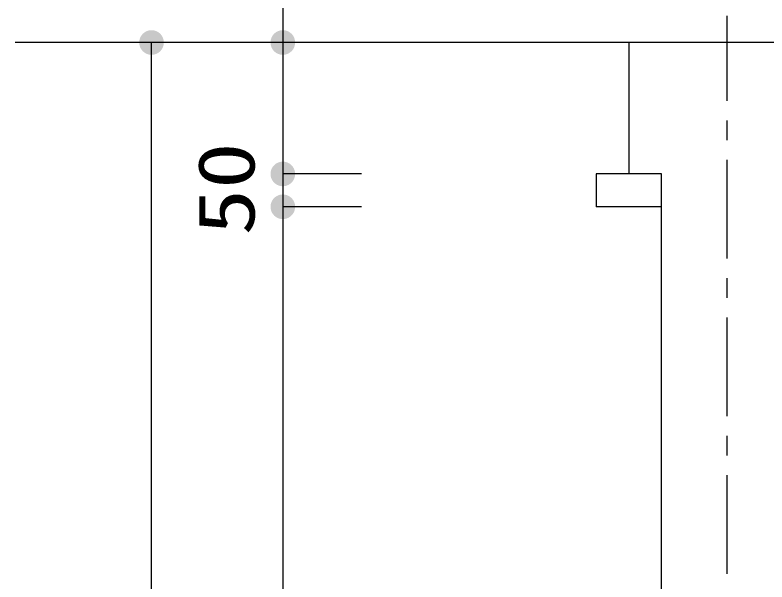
# Model space of a CAD drawing. Units: millimetres, scale not verified. Extents: x -8093 to 8093, y -5792 to 5792.
# Drawn here: x -1806 to -660, y -2355 to -1493 of the extents above; entities that cross this region are included whole.
import ezdxf
from ezdxf.enums import TextEntityAlignment as Align

# ---------------------------------------------------------------- set-up
doc = ezdxf.new("R2010")
doc.units = ezdxf.units.MM
doc.header["$LTSCALE"] = 30
doc.linetypes.add('CHAIN1', pattern=[8, 5, -1, 1, -1])
doc.layers.add('0-2_00クル-フ-1機器', color=2, linetype='Continuous', lineweight=25)
doc.layers.add('0-4_00クル-フ-6寸法', color=132, linetype='Continuous', lineweight=25)
doc.styles.add('ＭＳ ゴシック', font='')
doc.styles.get('ＭＳ ゴシック').set_extended_font_data('MS Gothic')

msp = doc.modelspace()

# ---------------------------------------------------------------- linework, layer by layer
at = {"layer": '0-2_00クル-フ-1機器', "linetype": 'CHAIN1'}
msp.add_line((-720.77, -3782.95), (-720.77, -1493.9), dxfattribs=at)
at = {"layer": '0-2_00クル-フ-1機器'}
for p, q in [((1471.12, -1534.38), (-1805.7, -1534.38)), ((-870.77, -1534.38), (-870.77, -1734.38)), ((-920.77, -1734.38), (-920.77, -1784.38)), ((-820.77, -1734.38), (-920.77, -1734.38)), ((-820.77, -3384.38), (-820.77, -1734.38)), ((-820.77, -1784.38), (-920.77, -1784.38))]:
    msp.add_line(p, q, dxfattribs=at)
at = {"layer": '0-4_00クル-フ-6寸法', "color": 4}
for p, q in [((-1397.23, -1534.38), (-1397.23, -1285.48)), ((-1477.81, -1534.38), (-1597.81, -1534.38)), ((-1597.81, -3734.01), (-1597.81, -1534.38)), ((-1277.81, -1534.38), (-1397.81, -1534.38)), ((-1397.81, -1534.38), (-1397.81, -1734.38)), ((-1277.81, -1734.38), (-1397.81, -1734.38)), ((-1277.81, -1734.38), (-1397.81, -1734.38)), ((-1397.81, -1734.38), (-1397.81, -1784.38)), ((-1277.81, -1784.38), (-1397.81, -1784.38)), ((-1277.81, -1784.38), (-1397.81, -1784.38)), ((-1397.81, -1784.38), (-1397.81, -3384.38))]:
    msp.add_line(p, q, dxfattribs=at)
at = {"layer": '0-4_00クル-フ-6寸法'}
for points in [[(-1597.81, -1534.38), (-1613.64, -1524.33), (-1612.26, -1522.43)], [(-1597.81, -1534.38), (-1612.26, -1522.43), (-1610.65, -1520.71)], [(-1597.81, -1534.38), (-1610.65, -1520.71), (-1608.83, -1519.21)], [(-1597.81, -1534.38), (-1608.83, -1519.21), (-1606.84, -1517.95)], [(-1597.81, -1534.38), (-1606.84, -1517.95), (-1604.71, -1516.95)], [(-1597.81, -1534.38), (-1604.71, -1516.95), (-1602.47, -1516.22)], [(-1597.81, -1534.38), (-1602.47, -1516.22), (-1600.16, -1515.78)], [(-1597.81, -1534.38), (-1600.16, -1515.78), (-1597.81, -1515.63)], [(-1597.81, -1534.38), (-1597.81, -1515.63), (-1595.46, -1515.78)], [(-1597.81, -1534.38), (-1595.46, -1515.78), (-1593.15, -1516.22)], [(-1597.81, -1534.38), (-1593.15, -1516.22), (-1590.91, -1516.95)], [(-1597.81, -1534.38), (-1590.91, -1516.95), (-1588.78, -1517.95)], [(-1597.81, -1534.38), (-1588.78, -1517.95), (-1586.79, -1519.21)], [(-1597.81, -1534.38), (-1586.79, -1519.21), (-1584.98, -1520.71)], [(-1597.81, -1534.38), (-1584.98, -1520.71), (-1583.36, -1522.43)], [(-1597.81, -1534.38), (-1583.36, -1522.43), (-1581.98, -1524.33)], [(-1397.81, -1534.38), (-1413.64, -1524.33), (-1412.26, -1522.43)], [(-1397.81, -1534.38), (-1412.26, -1522.43), (-1410.65, -1520.71)], [(-1397.81, -1534.38), (-1410.65, -1520.71), (-1408.83, -1519.21)], [(-1397.81, -1534.38), (-1408.83, -1519.21), (-1406.84, -1517.95)], [(-1397.81, -1534.38), (-1406.84, -1517.95), (-1404.71, -1516.95)], [(-1397.81, -1534.38), (-1404.71, -1516.95), (-1402.47, -1516.22)], [(-1397.81, -1534.38), (-1402.47, -1516.22), (-1400.16, -1515.78)], [(-1397.81, -1534.38), (-1400.16, -1515.78), (-1397.81, -1515.63)], [(-1397.81, -1534.38), (-1397.81, -1515.63), (-1395.46, -1515.78)], [(-1397.81, -1534.38), (-1395.46, -1515.78), (-1393.15, -1516.22)], [(-1397.81, -1534.38), (-1393.15, -1516.22), (-1390.91, -1516.95)], [(-1397.81, -1534.38), (-1390.91, -1516.95), (-1388.78, -1517.95)], [(-1397.81, -1534.38), (-1388.78, -1517.95), (-1386.79, -1519.21)], [(-1397.81, -1534.38), (-1386.79, -1519.21), (-1384.98, -1520.71)], [(-1397.81, -1534.38), (-1384.98, -1520.71), (-1383.36, -1522.43)], [(-1397.81, -1534.38), (-1383.36, -1522.43), (-1381.98, -1524.33)], [(-1597.81, -1534.38), (-1616.52, -1533.2), (-1616.23, -1530.87)], [(-1597.81, -1534.38), (-1616.52, -1535.56), (-1616.52, -1533.2)], [(-1597.81, -1534.38), (-1616.23, -1537.89), (-1616.52, -1535.56)], [(-1597.81, -1534.38), (-1616.23, -1530.87), (-1615.64, -1528.58)], [(-1597.81, -1534.38), (-1615.64, -1540.17), (-1616.23, -1537.89)], [(-1597.81, -1534.38), (-1615.64, -1528.58), (-1614.78, -1526.4)], [(-1597.81, -1534.38), (-1614.78, -1542.36), (-1615.64, -1540.17)], [(-1597.81, -1534.38), (-1614.78, -1526.4), (-1613.64, -1524.33)], [(-1597.81, -1534.38), (-1613.64, -1544.43), (-1614.78, -1542.36)], [(-1597.81, -1534.38), (-1612.26, -1546.33), (-1613.64, -1544.43)], [(-1597.81, -1534.38), (-1610.65, -1548.05), (-1612.26, -1546.33)], [(-1597.81, -1534.38), (-1608.83, -1549.55), (-1610.65, -1548.05)], [(-1597.81, -1534.38), (-1606.84, -1550.81), (-1608.83, -1549.55)], [(-1597.81, -1534.38), (-1604.71, -1551.81), (-1606.84, -1550.81)], [(-1597.81, -1534.38), (-1602.47, -1552.54), (-1604.71, -1551.81)], [(-1597.81, -1534.38), (-1600.16, -1552.98), (-1602.47, -1552.54)], [(-1597.81, -1534.38), (-1597.81, -1553.13), (-1600.16, -1552.98)], [(-1597.81, -1534.38), (-1581.98, -1524.33), (-1580.84, -1526.4)], [(-1597.81, -1534.38), (-1580.84, -1526.4), (-1579.98, -1528.58)], [(-1597.81, -1534.38), (-1579.98, -1528.58), (-1579.39, -1530.87)], [(-1597.81, -1534.38), (-1579.39, -1530.87), (-1579.1, -1533.2)], [(-1597.81, -1534.38), (-1579.1, -1533.2), (-1579.1, -1535.56)], [(-1597.81, -1534.38), (-1595.46, -1552.98), (-1597.81, -1553.13)], [(-1597.81, -1534.38), (-1593.15, -1552.54), (-1595.46, -1552.98)], [(-1597.81, -1534.38), (-1590.91, -1551.81), (-1593.15, -1552.54)], [(-1597.81, -1534.38), (-1588.78, -1550.81), (-1590.91, -1551.81)], [(-1597.81, -1534.38), (-1586.79, -1549.55), (-1588.78, -1550.81)], [(-1597.81, -1534.38), (-1584.98, -1548.05), (-1586.79, -1549.55)], [(-1597.81, -1534.38), (-1583.36, -1546.33), (-1584.98, -1548.05)], [(-1597.81, -1534.38), (-1581.98, -1544.43), (-1583.36, -1546.33)], [(-1597.81, -1534.38), (-1580.84, -1542.36), (-1581.98, -1544.43)], [(-1597.81, -1534.38), (-1579.98, -1540.17), (-1580.84, -1542.36)], [(-1597.81, -1534.38), (-1579.39, -1537.89), (-1579.98, -1540.17)], [(-1597.81, -1534.38), (-1579.1, -1535.56), (-1579.39, -1537.89)], [(-1397.81, -1534.38), (-1416.52, -1533.2), (-1416.23, -1530.87)], [(-1397.81, -1534.38), (-1416.52, -1535.56), (-1416.52, -1533.2)], [(-1397.81, -1534.38), (-1416.23, -1537.89), (-1416.52, -1535.56)], [(-1397.81, -1534.38), (-1416.23, -1530.87), (-1415.64, -1528.58)], [(-1397.81, -1534.38), (-1415.64, -1540.17), (-1416.23, -1537.89)], [(-1397.81, -1534.38), (-1415.64, -1528.58), (-1414.78, -1526.4)], [(-1397.81, -1534.38), (-1414.78, -1542.36), (-1415.64, -1540.17)], [(-1397.81, -1534.38), (-1414.78, -1526.4), (-1413.64, -1524.33)], [(-1397.81, -1534.38), (-1413.64, -1544.43), (-1414.78, -1542.36)], [(-1397.81, -1534.38), (-1412.26, -1546.33), (-1413.64, -1544.43)], [(-1397.81, -1534.38), (-1410.65, -1548.05), (-1412.26, -1546.33)], [(-1397.81, -1534.38), (-1408.83, -1549.55), (-1410.65, -1548.05)], [(-1397.81, -1534.38), (-1406.84, -1550.81), (-1408.83, -1549.55)], [(-1397.81, -1534.38), (-1404.71, -1551.81), (-1406.84, -1550.81)], [(-1397.81, -1534.38), (-1402.47, -1552.54), (-1404.71, -1551.81)], [(-1397.81, -1534.38), (-1400.16, -1552.98), (-1402.47, -1552.54)], [(-1397.81, -1534.38), (-1397.81, -1553.13), (-1400.16, -1552.98)], [(-1397.81, -1534.38), (-1381.98, -1524.33), (-1380.84, -1526.4)], [(-1397.81, -1534.38), (-1380.84, -1526.4), (-1379.98, -1528.58)], [(-1397.81, -1534.38), (-1379.98, -1528.58), (-1379.39, -1530.87)], [(-1397.81, -1534.38), (-1379.39, -1530.87), (-1379.1, -1533.2)], [(-1397.81, -1534.38), (-1379.1, -1533.2), (-1379.1, -1535.56)], [(-1397.81, -1534.38), (-1395.46, -1552.98), (-1397.81, -1553.13)], [(-1397.81, -1534.38), (-1393.15, -1552.54), (-1395.46, -1552.98)], [(-1397.81, -1534.38), (-1390.91, -1551.81), (-1393.15, -1552.54)], [(-1397.81, -1534.38), (-1388.78, -1550.81), (-1390.91, -1551.81)], [(-1397.81, -1534.38), (-1386.79, -1549.55), (-1388.78, -1550.81)], [(-1397.81, -1534.38), (-1384.98, -1548.05), (-1386.79, -1549.55)], [(-1397.81, -1534.38), (-1383.36, -1546.33), (-1384.98, -1548.05)], [(-1397.81, -1534.38), (-1381.98, -1544.43), (-1383.36, -1546.33)], [(-1397.81, -1534.38), (-1380.84, -1542.36), (-1381.98, -1544.43)], [(-1397.81, -1534.38), (-1379.98, -1540.17), (-1380.84, -1542.36)], [(-1397.81, -1534.38), (-1379.39, -1537.89), (-1379.98, -1540.17)], [(-1397.81, -1534.38), (-1379.1, -1535.56), (-1379.39, -1537.89)], [(-1397.81, -1734.38), (-1408.83, -1719.21), (-1406.84, -1717.95)], [(-1397.81, -1734.38), (-1408.83, -1719.21), (-1406.84, -1717.95)], [(-1397.81, -1734.38), (-1406.84, -1717.95), (-1404.71, -1716.95)], [(-1397.81, -1734.38), (-1406.84, -1717.95), (-1404.71, -1716.95)], [(-1397.81, -1734.38), (-1404.71, -1716.95), (-1402.47, -1716.22)], [(-1397.81, -1734.38), (-1404.71, -1716.95), (-1402.47, -1716.22)], [(-1397.81, -1734.38), (-1402.47, -1716.22), (-1400.16, -1715.78)], [(-1397.81, -1734.38), (-1402.47, -1716.22), (-1400.16, -1715.78)], [(-1397.81, -1734.38), (-1400.16, -1715.78), (-1397.81, -1715.63)], [(-1397.81, -1734.38), (-1400.16, -1715.78), (-1397.81, -1715.63)], [(-1397.81, -1734.38), (-1397.81, -1715.63), (-1395.46, -1715.78)], [(-1397.81, -1734.38), (-1397.81, -1715.63), (-1395.46, -1715.78)], [(-1397.81, -1734.38), (-1395.46, -1715.78), (-1393.15, -1716.22)], [(-1397.81, -1734.38), (-1395.46, -1715.78), (-1393.15, -1716.22)], [(-1397.81, -1734.38), (-1393.15, -1716.22), (-1390.91, -1716.95)], [(-1397.81, -1734.38), (-1393.15, -1716.22), (-1390.91, -1716.95)], [(-1397.81, -1734.38), (-1390.91, -1716.95), (-1388.78, -1717.95)], [(-1397.81, -1734.38), (-1390.91, -1716.95), (-1388.78, -1717.95)], [(-1397.81, -1734.38), (-1388.78, -1717.95), (-1386.79, -1719.21)], [(-1397.81, -1734.38), (-1388.78, -1717.95), (-1386.79, -1719.21)], [(-1397.81, -1734.38), (-1416.23, -1730.87), (-1415.64, -1728.58)], [(-1397.81, -1734.38), (-1416.23, -1730.87), (-1415.64, -1728.58)], [(-1397.81, -1734.38), (-1415.64, -1728.58), (-1414.78, -1726.4)], [(-1397.81, -1734.38), (-1415.64, -1728.58), (-1414.78, -1726.4)], [(-1397.81, -1734.38), (-1414.78, -1726.4), (-1413.64, -1724.33)], [(-1397.81, -1734.38), (-1414.78, -1726.4), (-1413.64, -1724.33)], [(-1397.81, -1734.38), (-1413.64, -1724.33), (-1412.26, -1722.43)], [(-1397.81, -1734.38), (-1413.64, -1724.33), (-1412.26, -1722.43)], [(-1397.81, -1734.38), (-1412.26, -1722.43), (-1410.65, -1720.71)], [(-1397.81, -1734.38), (-1412.26, -1722.43), (-1410.65, -1720.71)], [(-1397.81, -1734.38), (-1410.65, -1720.71), (-1408.83, -1719.21)], [(-1397.81, -1734.38), (-1410.65, -1720.71), (-1408.83, -1719.21)], [(-1397.81, -1734.38), (-1386.79, -1719.21), (-1384.98, -1720.71)], [(-1397.81, -1734.38), (-1386.79, -1719.21), (-1384.98, -1720.71)], [(-1397.81, -1734.38), (-1384.98, -1720.71), (-1383.36, -1722.43)], [(-1397.81, -1734.38), (-1384.98, -1720.71), (-1383.36, -1722.43)], [(-1397.81, -1734.38), (-1383.36, -1722.43), (-1381.98, -1724.33)], [(-1397.81, -1734.38), (-1383.36, -1722.43), (-1381.98, -1724.33)], [(-1397.81, -1734.38), (-1381.98, -1724.33), (-1380.84, -1726.4)], [(-1397.81, -1734.38), (-1381.98, -1724.33), (-1380.84, -1726.4)], [(-1397.81, -1734.38), (-1380.84, -1726.4), (-1379.98, -1728.58)], [(-1397.81, -1734.38), (-1380.84, -1726.4), (-1379.98, -1728.58)], [(-1397.81, -1734.38), (-1379.98, -1728.58), (-1379.39, -1730.87)], [(-1397.81, -1734.38), (-1379.98, -1728.58), (-1379.39, -1730.87)], [(-1397.81, -1734.38), (-1416.52, -1733.2), (-1416.23, -1730.87)], [(-1397.81, -1734.38), (-1416.52, -1733.2), (-1416.23, -1730.87)], [(-1397.81, -1734.38), (-1416.52, -1735.56), (-1416.52, -1733.2)], [(-1397.81, -1734.38), (-1416.52, -1735.56), (-1416.52, -1733.2)], [(-1397.81, -1734.38), (-1416.23, -1737.89), (-1416.52, -1735.56)], [(-1397.81, -1734.38), (-1416.23, -1737.89), (-1416.52, -1735.56)], [(-1397.81, -1734.38), (-1415.64, -1740.17), (-1416.23, -1737.89)], [(-1397.81, -1734.38), (-1415.64, -1740.17), (-1416.23, -1737.89)], [(-1397.81, -1734.38), (-1414.78, -1742.36), (-1415.64, -1740.17)], [(-1397.81, -1734.38), (-1414.78, -1742.36), (-1415.64, -1740.17)], [(-1397.81, -1734.38), (-1413.64, -1744.43), (-1414.78, -1742.36)], [(-1397.81, -1734.38), (-1413.64, -1744.43), (-1414.78, -1742.36)], [(-1397.81, -1734.38), (-1412.26, -1746.33), (-1413.64, -1744.43)], [(-1397.81, -1734.38), (-1412.26, -1746.33), (-1413.64, -1744.43)], [(-1397.81, -1734.38), (-1410.65, -1748.05), (-1412.26, -1746.33)], [(-1397.81, -1734.38), (-1410.65, -1748.05), (-1412.26, -1746.33)], [(-1397.81, -1734.38), (-1408.83, -1749.55), (-1410.65, -1748.05)], [(-1397.81, -1734.38), (-1408.83, -1749.55), (-1410.65, -1748.05)], [(-1397.81, -1734.38), (-1406.84, -1750.81), (-1408.83, -1749.55)], [(-1397.81, -1734.38), (-1406.84, -1750.81), (-1408.83, -1749.55)], [(-1397.81, -1734.38), (-1404.71, -1751.81), (-1406.84, -1750.81)], [(-1397.81, -1734.38), (-1404.71, -1751.81), (-1406.84, -1750.81)], [(-1397.81, -1734.38), (-1402.47, -1752.54), (-1404.71, -1751.81)], [(-1397.81, -1734.38), (-1402.47, -1752.54), (-1404.71, -1751.81)], [(-1397.81, -1734.38), (-1400.16, -1752.98), (-1402.47, -1752.54)], [(-1397.81, -1734.38), (-1400.16, -1752.98), (-1402.47, -1752.54)], [(-1397.81, -1734.38), (-1397.81, -1753.13), (-1400.16, -1752.98)], [(-1397.81, -1734.38), (-1397.81, -1753.13), (-1400.16, -1752.98)], [(-1397.81, -1734.38), (-1379.39, -1730.87), (-1379.1, -1733.2)], [(-1397.81, -1734.38), (-1379.39, -1730.87), (-1379.1, -1733.2)], [(-1397.81, -1734.38), (-1379.1, -1733.2), (-1379.1, -1735.56)], [(-1397.81, -1734.38), (-1379.1, -1733.2), (-1379.1, -1735.56)], [(-1397.81, -1734.38), (-1395.46, -1752.98), (-1397.81, -1753.13)], [(-1397.81, -1734.38), (-1393.15, -1752.54), (-1395.46, -1752.98)], [(-1397.81, -1734.38), (-1390.91, -1751.81), (-1393.15, -1752.54)], [(-1397.81, -1734.38), (-1388.78, -1750.81), (-1390.91, -1751.81)], [(-1397.81, -1734.38), (-1386.79, -1749.55), (-1388.78, -1750.81)], [(-1397.81, -1734.38), (-1384.98, -1748.05), (-1386.79, -1749.55)], [(-1397.81, -1734.38), (-1383.36, -1746.33), (-1384.98, -1748.05)], [(-1397.81, -1734.38), (-1381.98, -1744.43), (-1383.36, -1746.33)], [(-1397.81, -1734.38), (-1380.84, -1742.36), (-1381.98, -1744.43)], [(-1397.81, -1734.38), (-1379.98, -1740.17), (-1380.84, -1742.36)], [(-1397.81, -1734.38), (-1379.39, -1737.89), (-1379.98, -1740.17)], [(-1397.81, -1734.38), (-1379.1, -1735.56), (-1379.39, -1737.89)], [(-1397.81, -1734.38), (-1395.46, -1752.98), (-1397.81, -1753.13)], [(-1397.81, -1734.38), (-1393.15, -1752.54), (-1395.46, -1752.98)], [(-1397.81, -1734.38), (-1390.91, -1751.81), (-1393.15, -1752.54)], [(-1397.81, -1734.38), (-1388.78, -1750.81), (-1390.91, -1751.81)], [(-1397.81, -1734.38), (-1386.79, -1749.55), (-1388.78, -1750.81)], [(-1397.81, -1734.38), (-1384.98, -1748.05), (-1386.79, -1749.55)], [(-1397.81, -1734.38), (-1383.36, -1746.33), (-1384.98, -1748.05)], [(-1397.81, -1734.38), (-1381.98, -1744.43), (-1383.36, -1746.33)], [(-1397.81, -1734.38), (-1380.84, -1742.36), (-1381.98, -1744.43)], [(-1397.81, -1734.38), (-1379.98, -1740.17), (-1380.84, -1742.36)], [(-1397.81, -1734.38), (-1379.39, -1737.89), (-1379.98, -1740.17)], [(-1397.81, -1734.38), (-1379.1, -1735.56), (-1379.39, -1737.89)], [(-1397.81, -1784.38), (-1414.78, -1776.4), (-1413.64, -1774.33)], [(-1397.81, -1784.38), (-1414.78, -1776.4), (-1413.64, -1774.33)], [(-1397.81, -1784.38), (-1413.64, -1774.33), (-1412.26, -1772.43)], [(-1397.81, -1784.38), (-1413.64, -1774.33), (-1412.26, -1772.43)], [(-1397.81, -1784.38), (-1412.26, -1772.43), (-1410.65, -1770.71)], [(-1397.81, -1784.38), (-1412.26, -1772.43), (-1410.65, -1770.71)], [(-1397.81, -1784.38), (-1410.65, -1770.71), (-1408.83, -1769.21)], [(-1397.81, -1784.38), (-1410.65, -1770.71), (-1408.83, -1769.21)], [(-1397.81, -1784.38), (-1408.83, -1769.21), (-1406.84, -1767.95)], [(-1397.81, -1784.38), (-1408.83, -1769.21), (-1406.84, -1767.95)], [(-1397.81, -1784.38), (-1406.84, -1767.95), (-1404.71, -1766.95)], [(-1397.81, -1784.38), (-1406.84, -1767.95), (-1404.71, -1766.95)], [(-1397.81, -1784.38), (-1404.71, -1766.95), (-1402.47, -1766.22)], [(-1397.81, -1784.38), (-1404.71, -1766.95), (-1402.47, -1766.22)], [(-1397.81, -1784.38), (-1402.47, -1766.22), (-1400.16, -1765.78)], [(-1397.81, -1784.38), (-1402.47, -1766.22), (-1400.16, -1765.78)], [(-1397.81, -1784.38), (-1400.16, -1765.78), (-1397.81, -1765.63)], [(-1397.81, -1784.38), (-1400.16, -1765.78), (-1397.81, -1765.63)], [(-1397.81, -1784.38), (-1397.81, -1765.63), (-1395.46, -1765.78)], [(-1397.81, -1784.38), (-1397.81, -1765.63), (-1395.46, -1765.78)], [(-1397.81, -1784.38), (-1395.46, -1765.78), (-1393.15, -1766.22)], [(-1397.81, -1784.38), (-1395.46, -1765.78), (-1393.15, -1766.22)], [(-1397.81, -1784.38), (-1393.15, -1766.22), (-1390.91, -1766.95)], [(-1397.81, -1784.38), (-1393.15, -1766.22), (-1390.91, -1766.95)], [(-1397.81, -1784.38), (-1390.91, -1766.95), (-1388.78, -1767.95)], [(-1397.81, -1784.38), (-1390.91, -1766.95), (-1388.78, -1767.95)], [(-1397.81, -1784.38), (-1388.78, -1767.95), (-1386.79, -1769.21)], [(-1397.81, -1784.38), (-1388.78, -1767.95), (-1386.79, -1769.21)], [(-1397.81, -1784.38), (-1386.79, -1769.21), (-1384.98, -1770.71)], [(-1397.81, -1784.38), (-1386.79, -1769.21), (-1384.98, -1770.71)], [(-1397.81, -1784.38), (-1384.98, -1770.71), (-1383.36, -1772.43)], [(-1397.81, -1784.38), (-1384.98, -1770.71), (-1383.36, -1772.43)], [(-1397.81, -1784.38), (-1383.36, -1772.43), (-1381.98, -1774.33)], [(-1397.81, -1784.38), (-1383.36, -1772.43), (-1381.98, -1774.33)], [(-1397.81, -1784.38), (-1381.98, -1774.33), (-1380.84, -1776.4)], [(-1397.81, -1784.38), (-1381.98, -1774.33), (-1380.84, -1776.4)], [(-1397.81, -1784.38), (-1416.52, -1783.2), (-1416.23, -1780.87)], [(-1397.81, -1784.38), (-1416.52, -1783.2), (-1416.23, -1780.87)], [(-1397.81, -1784.38), (-1416.52, -1785.56), (-1416.52, -1783.2)], [(-1397.81, -1784.38), (-1416.52, -1785.56), (-1416.52, -1783.2)], [(-1397.81, -1784.38), (-1416.23, -1787.89), (-1416.52, -1785.56)], [(-1397.81, -1784.38), (-1416.23, -1787.89), (-1416.52, -1785.56)], [(-1397.81, -1784.38), (-1416.23, -1780.87), (-1415.64, -1778.58)], [(-1397.81, -1784.38), (-1416.23, -1780.87), (-1415.64, -1778.58)], [(-1397.81, -1784.38), (-1415.64, -1790.17), (-1416.23, -1787.89)], [(-1397.81, -1784.38), (-1415.64, -1790.17), (-1416.23, -1787.89)], [(-1397.81, -1784.38), (-1415.64, -1778.58), (-1414.78, -1776.4)], [(-1397.81, -1784.38), (-1415.64, -1778.58), (-1414.78, -1776.4)], [(-1397.81, -1784.38), (-1414.78, -1792.36), (-1415.64, -1790.17)], [(-1397.81, -1784.38), (-1414.78, -1792.36), (-1415.64, -1790.17)], [(-1397.81, -1784.38), (-1413.64, -1794.43), (-1414.78, -1792.36)], [(-1397.81, -1784.38), (-1413.64, -1794.43), (-1414.78, -1792.36)], [(-1397.81, -1784.38), (-1412.26, -1796.33), (-1413.64, -1794.43)], [(-1397.81, -1784.38), (-1412.26, -1796.33), (-1413.64, -1794.43)], [(-1397.81, -1784.38), (-1410.65, -1798.05), (-1412.26, -1796.33)], [(-1397.81, -1784.38), (-1410.65, -1798.05), (-1412.26, -1796.33)], [(-1397.81, -1784.38), (-1408.83, -1799.55), (-1410.65, -1798.05)], [(-1397.81, -1784.38), (-1408.83, -1799.55), (-1410.65, -1798.05)], [(-1397.81, -1784.38), (-1406.84, -1800.81), (-1408.83, -1799.55)], [(-1397.81, -1784.38), (-1406.84, -1800.81), (-1408.83, -1799.55)], [(-1397.81, -1784.38), (-1404.71, -1801.81), (-1406.84, -1800.81)], [(-1397.81, -1784.38), (-1404.71, -1801.81), (-1406.84, -1800.81)], [(-1397.81, -1784.38), (-1402.47, -1802.54), (-1404.71, -1801.81)], [(-1397.81, -1784.38), (-1402.47, -1802.54), (-1404.71, -1801.81)], [(-1397.81, -1784.38), (-1400.16, -1802.98), (-1402.47, -1802.54)], [(-1397.81, -1784.38), (-1400.16, -1802.98), (-1402.47, -1802.54)], [(-1397.81, -1784.38), (-1397.81, -1803.13), (-1400.16, -1802.98)], [(-1397.81, -1784.38), (-1397.81, -1803.13), (-1400.16, -1802.98)], [(-1397.81, -1784.38), (-1380.84, -1776.4), (-1379.98, -1778.58)], [(-1397.81, -1784.38), (-1380.84, -1776.4), (-1379.98, -1778.58)], [(-1397.81, -1784.38), (-1379.98, -1778.58), (-1379.39, -1780.87)], [(-1397.81, -1784.38), (-1379.98, -1778.58), (-1379.39, -1780.87)], [(-1397.81, -1784.38), (-1379.39, -1780.87), (-1379.1, -1783.2)], [(-1397.81, -1784.38), (-1379.39, -1780.87), (-1379.1, -1783.2)], [(-1397.81, -1784.38), (-1379.1, -1783.2), (-1379.1, -1785.56)], [(-1397.81, -1784.38), (-1379.1, -1783.2), (-1379.1, -1785.56)], [(-1397.81, -1784.38), (-1395.46, -1802.98), (-1397.81, -1803.13)], [(-1397.81, -1784.38), (-1393.15, -1802.54), (-1395.46, -1802.98)], [(-1397.81, -1784.38), (-1390.91, -1801.81), (-1393.15, -1802.54)], [(-1397.81, -1784.38), (-1388.78, -1800.81), (-1390.91, -1801.81)], [(-1397.81, -1784.38), (-1386.79, -1799.55), (-1388.78, -1800.81)], [(-1397.81, -1784.38), (-1384.98, -1798.05), (-1386.79, -1799.55)], [(-1397.81, -1784.38), (-1383.36, -1796.33), (-1384.98, -1798.05)], [(-1397.81, -1784.38), (-1381.98, -1794.43), (-1383.36, -1796.33)], [(-1397.81, -1784.38), (-1380.84, -1792.36), (-1381.98, -1794.43)], [(-1397.81, -1784.38), (-1379.98, -1790.17), (-1380.84, -1792.36)], [(-1397.81, -1784.38), (-1379.39, -1787.89), (-1379.98, -1790.17)], [(-1397.81, -1784.38), (-1379.1, -1785.56), (-1379.39, -1787.89)], [(-1397.81, -1784.38), (-1395.46, -1802.98), (-1397.81, -1803.13)], [(-1397.81, -1784.38), (-1393.15, -1802.54), (-1395.46, -1802.98)], [(-1397.81, -1784.38), (-1390.91, -1801.81), (-1393.15, -1802.54)], [(-1397.81, -1784.38), (-1388.78, -1800.81), (-1390.91, -1801.81)], [(-1397.81, -1784.38), (-1386.79, -1799.55), (-1388.78, -1800.81)], [(-1397.81, -1784.38), (-1384.98, -1798.05), (-1386.79, -1799.55)], [(-1397.81, -1784.38), (-1383.36, -1796.33), (-1384.98, -1798.05)], [(-1397.81, -1784.38), (-1381.98, -1794.43), (-1383.36, -1796.33)], [(-1397.81, -1784.38), (-1380.84, -1792.36), (-1381.98, -1794.43)], [(-1397.81, -1784.38), (-1379.98, -1790.17), (-1380.84, -1792.36)], [(-1397.81, -1784.38), (-1379.39, -1787.89), (-1379.98, -1790.17)], [(-1397.81, -1784.38), (-1379.1, -1785.56), (-1379.39, -1787.89)]]:
    msp.add_solid(points, dxfattribs=at)

# ---------------------------------------------------------------- texts
at = {"layer": '0-4_00クル-フ-6寸法', "color": 3, "style": 'ＭＳ ゴシック', "width": 1.2}
msp.add_text('50', height=86.66, rotation=90, dxfattribs=at).set_placement((-1414.91, -1827.95), align=Align.BOTTOM_LEFT)

doc.saveas('drawing.dxf')
